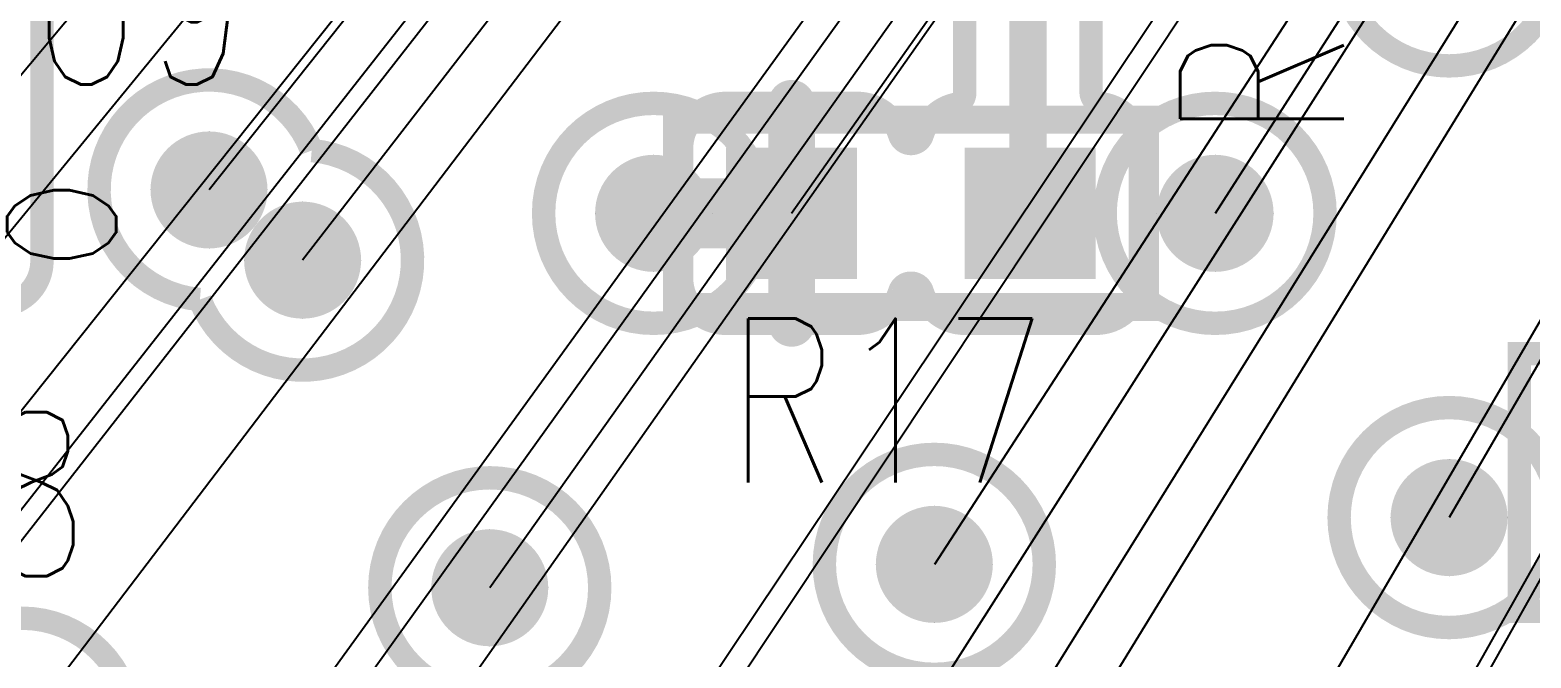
# Model space of a CAD drawing. Extents: x -1.33 to 3.2, y -3.63 to 2.02.
# Drawn here: x -0.8832 to -0.5625, y 0.14 to 0.2742 of the extents above; entities that cross this region are included whole.
import ezdxf
from ezdxf.enums import TextEntityAlignment as Align

# ---------------------------------------------------------------- set-up
doc = ezdxf.new("R2010")
doc.units = 0
for name, pattern in [('SIG_0', [2, 1, 1]), ('SIG_41', [2, 1, 1]), ('SIG_52', [2, 1, 1])]:
    doc.linetypes.add(name, pattern=pattern)
for name, color, linetype in [('2D_LINE_123', 255, 'CONTINUOUS'), ('ATTRIBUTE_123', 255, 'CONTINUOUS'), ('DRIL_PLTE_THRU_01', 16, 'CONTINUOUS'), ('DRIL_PLTE_THRU_02', 106, 'CONTINUOUS'), ('DRIL_PLTE_THRU_03', 255, 'CONTINUOUS'), ('DRIL_PLTE_THRU_04', 176, 'CONTINUOUS'), ('DRIL_SYMBOL', 254, 'CONTINUOUS'), ('LINK_00', 254, 'CONTINUOUS'), ('PADS_BOT', 5, 'CONTINUOUS'), ('PADS_INNER', 1, 'CONTINUOUS'), ('PADS_TOP', 1, 'CONTINUOUS'), ('PART_NAME_123', 255, 'CONTINUOUS'), ('PART_TOP_2DLINE_123', 255, 'CONTINUOUS'), ('POUR_PADTHERM_01', 1, 'CONTINUOUS'), ('POUR_VIATHERM_01', 1, 'CONTINUOUS'), ('POUR_VIATHERM_02', 112, 'CONTINUOUS'), ('POUR_VIATHERM_04', 5, 'CONTINUOUS'), ('POUR_VOID_01', 1, 'CONTINUOUS'), ('POUR_VOID_03', 222, 'CONTINUOUS'), ('TRACE_01', 1, 'CONTINUOUS'), ('VIAPTS', 34, 'CONTINUOUS')]:
    doc.layers.add(name, color=color, linetype=linetype)
doc.styles.add('W0$005', font='simplex', dxfattribs={"width": 0.75})

# ---------------------------------------------------------------- blocks, each defined once
blk = doc.blocks.new('SMOOTH_0$005')
at = {"const_width": 0.0025}
blk.add_lwpolyline([(-0.00125, 0, 1), (0.00125, 0, 1)], format="xyb", close=True, dxfattribs=at)
blk = doc.blocks.new('DRAWING_8')
at = {"layer": '2D_LINE_123', "const_width": 0.005}
blk.add_lwpolyline([(0, 0), (0, -0.055), (0.085, -0.055), (0.085, 0), (0, 0)], dxfattribs=at)
at = {"layer": '2D_LINE_123'}
for p in [(0, 0), (0, 0), (0.085, 0), (0, -0.055), (0.085, -0.055)]:
    blk.add_blockref('SMOOTH_0$005', p, dxfattribs=at)
blk = doc.blocks.new('POUR_VOID_709')
at = {"layer": 'POUR_VOID_01', "const_width": 0.005}
blk.add_lwpolyline([(-17.8207, -17.61224), (-17.8207, -17.67524, -0.414214), (-17.8302, -17.68474), (-17.88138, -17.68474, -0.414214), (-17.89088, -17.67524), (-17.89088, -17.61224, -0.414214), (-17.88138, -17.60274), (-17.8302, -17.60274, -0.414214)], format="xyb", close=True, dxfattribs=at)
blk = doc.blocks.new('POUR_VOID_691')
at = {"layer": 'POUR_VOID_01', "const_width": 0.005}
blk.add_lwpolyline([(-17.5965, -17.61279), (-17.5965, -17.63909, 0.377959), (-17.59431, -17.64157, -0.37796), (-17.586, -17.651), (-17.586, -17.679, -0.414214), (-17.5955, -17.6885), (-17.6235, -17.6885, -0.331681), (-17.6326, -17.68171, 0.745359), (-17.6374, -17.68171, -0.331681), (-17.6465, -17.6885), (-17.6745, -17.6885, -0.414214), (-17.684, -17.679), (-17.684, -17.651, -0.414214), (-17.6745, -17.6415), (-17.6465, -17.6415, -0.331681), (-17.6374, -17.64829, 0.745359), (-17.6326, -17.64829, -0.274382), (-17.62548, -17.64171, 0.353994), (-17.6235, -17.63926), (-17.6235, -17.58541, 0.546479)], format="xyb", dxfattribs=at)
blk = doc.blocks.new('POUR_OUTLINE_677')
for name in ['POUR_VOID_691', 'POUR_VOID_709']:
    blk.add_blockref(name, (0, 0))
blk = doc.blocks.new('POUR_VIATHERM_889')
at = {"layer": 'POUR_VIATHERM_01'}
for points in [[(-17.785, -17.6475), (-17.785, -17.6475)], [(-17.7975, -17.66), (-17.7975, -17.66)], [(-17.7725, -17.66), (-17.7725, -17.66)], [(-17.785, -17.6725), (-17.785, -17.6725)]]:
    blk.add_lwpolyline(points, dxfattribs=at)
blk = doc.blocks.new('POUR_PADTHERM_928')
at = {"layer": 'POUR_PADTHERM_01', "const_width": 0.005}
for points in [[(-17.663, -17.6415), (-17.663, -17.651, 1), (-17.658, -17.651), (-17.658, -17.6415, 1), (-17.663, -17.6415)], [(-17.684, -17.6675), (-17.6605, -17.6675, 1), (-17.6605, -17.6625), (-17.684, -17.6625, 1), (-17.684, -17.6675)], [(-17.658, -17.6885), (-17.658, -17.679, 1), (-17.663, -17.679), (-17.663, -17.6885, 1), (-17.658, -17.6885)]]:
    blk.add_lwpolyline(points, format="xyb", dxfattribs=at)
blk = doc.blocks.new('POUR_VIATHERM_929')
at = {"layer": 'POUR_VIATHERM_01'}
for points in [[(-17.69, -17.6525), (-17.69, -17.6525)], [(-17.7025, -17.665), (-17.7025, -17.665)], [(-17.69, -17.6775), (-17.69, -17.6775)]]:
    blk.add_lwpolyline(points, dxfattribs=at)
blk = doc.blocks.new('POUR_VIATHERM_1038')
at = {"layer": 'POUR_VIATHERM_01'}
for points in [[(-17.52, -17.7175), (-17.52, -17.7175)], [(-17.5325, -17.73), (-17.5325, -17.73)], [(-17.5075, -17.73), (-17.5075, -17.73)], [(-17.52, -17.7425), (-17.52, -17.7425)]]:
    blk.add_lwpolyline(points, dxfattribs=at)
blk = doc.blocks.new('POUR_VIATHERM_1042')
at = {"layer": 'POUR_VIATHERM_01'}
for points in [[(-17.57, -17.6525), (-17.57, -17.6525)], [(-17.5825, -17.665), (-17.5825, -17.665)], [(-17.5575, -17.665), (-17.5575, -17.665)], [(-17.57, -17.6775), (-17.57, -17.6775)]]:
    blk.add_lwpolyline(points, dxfattribs=at)
blk = doc.blocks.new('POUR_VIATHERM_1049')
at = {"layer": 'POUR_VIATHERM_01'}
for points in [[(-17.63, -17.7275), (-17.63, -17.7275)], [(-17.6425, -17.74), (-17.6425, -17.74)], [(-17.6175, -17.74), (-17.6175, -17.74)], [(-17.63, -17.7525), (-17.63, -17.7525)]]:
    blk.add_lwpolyline(points, dxfattribs=at)
blk = doc.blocks.new('POUR_VIATHERM_1051')
at = {"layer": 'POUR_VIATHERM_01'}
for points in [[(-17.725, -17.7325), (-17.725, -17.7325)], [(-17.7375, -17.745), (-17.7375, -17.745)], [(-17.7125, -17.745), (-17.7125, -17.745)], [(-17.725, -17.7575), (-17.725, -17.7575)]]:
    blk.add_lwpolyline(points, dxfattribs=at)
blk = doc.blocks.new('POUR_VIATHERM_1053')
at = {"layer": 'POUR_VIATHERM_01'}
for points in [[(-17.765, -17.6625), (-17.765, -17.6625)], [(-17.7775, -17.675), (-17.7775, -17.675)], [(-17.7525, -17.675), (-17.7525, -17.675)], [(-17.765, -17.6875), (-17.765, -17.6875)]]:
    blk.add_lwpolyline(points, dxfattribs=at)
blk = doc.blocks.new('POUR_HEADER_0')
for name in ['POUR_OUTLINE_677', 'POUR_PADTHERM_928', 'POUR_VIATHERM_889', 'POUR_VIATHERM_929', 'POUR_VIATHERM_1042', 'POUR_VIATHERM_1053', 'POUR_VIATHERM_1038', 'POUR_VIATHERM_1049', 'POUR_VIATHERM_1051']:
    blk.add_blockref(name, (18, 18))
blk = doc.blocks.new('POUR_VIATHERM_201')
at = {"layer": 'POUR_VIATHERM_04'}
for points in [[(-17.785, -17.6475), (-17.785, -17.6475)], [(-17.7975, -17.66), (-17.7975, -17.66)], [(-17.7725, -17.66), (-17.7725, -17.66)], [(-17.785, -17.6725), (-17.785, -17.6725)]]:
    blk.add_lwpolyline(points, dxfattribs=at)
blk = doc.blocks.new('POUR_VIATHERM_225')
at = {"layer": 'POUR_VIATHERM_04'}
for points in [[(-17.69, -17.6525), (-17.69, -17.6525)], [(-17.7025, -17.665), (-17.7025, -17.665)], [(-17.6775, -17.665), (-17.6775, -17.665)], [(-17.69, -17.6775), (-17.69, -17.6775)]]:
    blk.add_lwpolyline(points, dxfattribs=at)
blk = doc.blocks.new('POUR_VIATHERM_323')
at = {"layer": 'POUR_VIATHERM_04'}
for points in [[(-17.52, -17.7175), (-17.52, -17.7175)], [(-17.5325, -17.73), (-17.5325, -17.73)], [(-17.5075, -17.73), (-17.5075, -17.73)], [(-17.52, -17.7425), (-17.52, -17.7425)]]:
    blk.add_lwpolyline(points, dxfattribs=at)
blk = doc.blocks.new('POUR_VIATHERM_327')
at = {"layer": 'POUR_VIATHERM_04'}
for points in [[(-17.57, -17.6525), (-17.57, -17.6525)], [(-17.5825, -17.665), (-17.5825, -17.665)], [(-17.5575, -17.665), (-17.5575, -17.665)], [(-17.57, -17.6775), (-17.57, -17.6775)]]:
    blk.add_lwpolyline(points, dxfattribs=at)
blk = doc.blocks.new('POUR_VIATHERM_334')
at = {"layer": 'POUR_VIATHERM_04'}
for points in [[(-17.63, -17.7275), (-17.63, -17.7275)], [(-17.6425, -17.74), (-17.6425, -17.74)], [(-17.6175, -17.74), (-17.6175, -17.74)], [(-17.63, -17.7525), (-17.63, -17.7525)]]:
    blk.add_lwpolyline(points, dxfattribs=at)
blk = doc.blocks.new('POUR_VIATHERM_336')
at = {"layer": 'POUR_VIATHERM_04'}
for points in [[(-17.725, -17.7325), (-17.725, -17.7325)], [(-17.7375, -17.745), (-17.7375, -17.745)], [(-17.7125, -17.745), (-17.7125, -17.745)], [(-17.725, -17.7575), (-17.725, -17.7575)]]:
    blk.add_lwpolyline(points, dxfattribs=at)
blk = doc.blocks.new('POUR_VIATHERM_338')
at = {"layer": 'POUR_VIATHERM_04'}
for points in [[(-17.765, -17.6625), (-17.765, -17.6625)], [(-17.7775, -17.675), (-17.7775, -17.675)], [(-17.7525, -17.675), (-17.7525, -17.675)], [(-17.765, -17.6875), (-17.765, -17.6875)]]:
    blk.add_lwpolyline(points, dxfattribs=at)
blk = doc.blocks.new('POUR_HEADER_1')
for name in ['POUR_VIATHERM_201', 'POUR_VIATHERM_225', 'POUR_VIATHERM_327', 'POUR_VIATHERM_338', 'POUR_VIATHERM_323', 'POUR_VIATHERM_334', 'POUR_VIATHERM_336']:
    blk.add_blockref(name, (18, 18))
blk = doc.blocks.new('POUR_VIATHERM_2141')
at = {"layer": 'POUR_VIATHERM_02'}
for points in [[(-17.785, -17.6475), (-17.785, -17.6475)], [(-17.7975, -17.66), (-17.7975, -17.66)], [(-17.7725, -17.66), (-17.7725, -17.66)], [(-17.785, -17.6725), (-17.785, -17.6725)]]:
    blk.add_lwpolyline(points, dxfattribs=at)
blk = doc.blocks.new('POUR_VIATHERM_2165')
at = {"layer": 'POUR_VIATHERM_02'}
for points in [[(-17.69, -17.6525), (-17.69, -17.6525)], [(-17.7025, -17.665), (-17.7025, -17.665)], [(-17.6775, -17.665), (-17.6775, -17.665)], [(-17.69, -17.6775), (-17.69, -17.6775)]]:
    blk.add_lwpolyline(points, dxfattribs=at)
blk = doc.blocks.new('POUR_VIATHERM_2264')
at = {"layer": 'POUR_VIATHERM_02'}
for points in [[(-17.52, -17.7175), (-17.52, -17.7175)], [(-17.5325, -17.73), (-17.5325, -17.73)], [(-17.5075, -17.73), (-17.5075, -17.73)], [(-17.52, -17.7425), (-17.52, -17.7425)]]:
    blk.add_lwpolyline(points, dxfattribs=at)
blk = doc.blocks.new('POUR_VIATHERM_2268')
at = {"layer": 'POUR_VIATHERM_02'}
for points in [[(-17.57, -17.6525), (-17.57, -17.6525)], [(-17.5825, -17.665), (-17.5825, -17.665)], [(-17.5575, -17.665), (-17.5575, -17.665)], [(-17.57, -17.6775), (-17.57, -17.6775)]]:
    blk.add_lwpolyline(points, dxfattribs=at)
blk = doc.blocks.new('POUR_VIATHERM_2275')
at = {"layer": 'POUR_VIATHERM_02'}
for points in [[(-17.63, -17.7275), (-17.63, -17.7275)], [(-17.6425, -17.74), (-17.6425, -17.74)], [(-17.6175, -17.74), (-17.6175, -17.74)], [(-17.63, -17.7525), (-17.63, -17.7525)]]:
    blk.add_lwpolyline(points, dxfattribs=at)
blk = doc.blocks.new('POUR_VIATHERM_2277')
at = {"layer": 'POUR_VIATHERM_02'}
for points in [[(-17.725, -17.7325), (-17.725, -17.7325)], [(-17.7375, -17.745), (-17.7375, -17.745)], [(-17.7125, -17.745), (-17.7125, -17.745)], [(-17.725, -17.7575), (-17.725, -17.7575)]]:
    blk.add_lwpolyline(points, dxfattribs=at)
blk = doc.blocks.new('POUR_VIATHERM_2279')
at = {"layer": 'POUR_VIATHERM_02'}
for points in [[(-17.765, -17.6625), (-17.765, -17.6625)], [(-17.7775, -17.675), (-17.7775, -17.675)], [(-17.7525, -17.675), (-17.7525, -17.675)], [(-17.765, -17.6875), (-17.765, -17.6875)]]:
    blk.add_lwpolyline(points, dxfattribs=at)
blk = doc.blocks.new('POUR_HEADER_2')
for name in ['POUR_VIATHERM_2141', 'POUR_VIATHERM_2165', 'POUR_VIATHERM_2268', 'POUR_VIATHERM_2279', 'POUR_VIATHERM_2264', 'POUR_VIATHERM_2275', 'POUR_VIATHERM_2277']:
    blk.add_blockref(name, (18, 18))
blk = doc.blocks.new('POUR_VOID_1876')
at = {"layer": 'POUR_VOID_03', "const_width": 0.005}
blk.add_lwpolyline([(-17.5935, -17.665, 1), (-17.5465, -17.665, 1)], format="xyb", close=True, dxfattribs=at)
blk = doc.blocks.new('POUR_VOID_1875')
at = {"layer": 'POUR_VOID_03', "const_width": 0.005}
blk.add_lwpolyline([(-17.5435, -17.61, 1), (-17.4965, -17.61, 1)], format="xyb", close=True, dxfattribs=at)
blk = doc.blocks.new('POUR_VOID_1867')
at = {"layer": 'POUR_VOID_03', "const_width": 0.005}
blk.add_lwpolyline([(-17.76306, -17.65158, -1.809056), (-17.78694, -17.68342, -1.809056)], format="xyb", close=True, dxfattribs=at)
blk = doc.blocks.new('POUR_VOID_1866')
at = {"layer": 'POUR_VOID_03', "const_width": 0.005}
blk.add_lwpolyline([(-17.8485, -17.775, 1), (-17.8015, -17.775, 1)], format="xyb", close=True, dxfattribs=at)
blk = doc.blocks.new('POUR_VOID_1862')
at = {"layer": 'POUR_VOID_03', "const_width": 0.005}
blk.add_lwpolyline([(-17.7135, -17.665, 1), (-17.6665, -17.665, 1)], format="xyb", close=True, dxfattribs=at)
blk = doc.blocks.new('POUR_VOID_1861')
at = {"layer": 'POUR_VOID_03', "const_width": 0.005}
blk.add_lwpolyline([(-17.7485, -17.745, 1), (-17.7015, -17.745, 1)], format="xyb", close=True, dxfattribs=at)
blk = doc.blocks.new('POUR_VOID_1859')
at = {"layer": 'POUR_VOID_03', "const_width": 0.005}
blk.add_lwpolyline([(-17.6535, -17.74, 1), (-17.6065, -17.74, 1)], format="xyb", close=True, dxfattribs=at)
blk = doc.blocks.new('POUR_VOID_1777')
at = {"layer": 'POUR_VOID_03', "const_width": 0.005}
blk.add_lwpolyline([(-17.5435, -17.73, 1), (-17.4965, -17.73, 1)], format="xyb", close=True, dxfattribs=at)
blk = doc.blocks.new('POUR_OUTLINE_1392')
for name in ['POUR_VOID_1875', 'POUR_VOID_1867', 'POUR_VOID_1862', 'POUR_VOID_1876', 'POUR_VOID_1777', 'POUR_VOID_1859', 'POUR_VOID_1861', 'POUR_VOID_1866']:
    blk.add_blockref(name, (0, 0))
blk = doc.blocks.new('POUR_HEADER_3')
blk.add_blockref('POUR_OUTLINE_1392', (18, 15.915))
blk = doc.blocks.new('SMOOTH_0$006')
at = {"const_width": 0.003}
blk.add_lwpolyline([(-0.0015, 0, 1), (0.0015, 0, 1)], format="xyb", close=True, dxfattribs=at)
blk = doc.blocks.new('PART_BODY_TOP_24')
at = {"layer": 'PART_TOP_2DLINE_123', "const_width": 0.006}
blk.add_lwpolyline([(-0.05, -0.02), (0.05, -0.02), (0.05, 0.02), (-0.05, 0.02)], close=True, dxfattribs=at)
at = {"layer": 'PART_TOP_2DLINE_123'}
for p in [(-0.05, 0.02), (0.05, 0.02), (-0.05, -0.02), (0.05, -0.02)]:
    blk.add_blockref('SMOOTH_0$006', p, dxfattribs=at)
blk = doc.blocks.new('DRIL_HOLE_0')
blk.add_lwpolyline([(0, 0, 1), (0, 0, 1)], format="xyb", close=True)
blk = doc.blocks.new('PAD_10')
blk.add_lwpolyline([(0, 0, 1), (0, 0, 1)], format="xyb", close=True)
blk = doc.blocks.new('PAD_12')
at = {"const_width": 0.028}
blk.add_lwpolyline([(-0.014, 0), (0.014, 0)], dxfattribs=at)
blk = doc.blocks.new('STK_TOP_8')
at = {"layer": 'DRIL_PLTE_THRU_01'}
blk.add_blockref('DRIL_HOLE_0', (0, 0), dxfattribs=at)
at = {"layer": 'DRIL_PLTE_THRU_02'}
blk.add_blockref('DRIL_HOLE_0', (0, 0), dxfattribs=at)
at = {"layer": 'DRIL_PLTE_THRU_03'}
blk.add_blockref('DRIL_HOLE_0', (0, 0), dxfattribs=at)
at = {"layer": 'DRIL_PLTE_THRU_04'}
blk.add_blockref('DRIL_HOLE_0', (0, 0), dxfattribs=at)
at = {"layer": 'PADS_BOT'}
blk.add_blockref('PAD_10', (0, 0), dxfattribs=at)
at = {"layer": 'PADS_INNER'}
blk.add_blockref('PAD_10', (0, 0), dxfattribs=at)
at = {"layer": 'PADS_TOP'}
blk.add_blockref('PAD_12', (0, 0), dxfattribs=at)
blk = doc.blocks.new('SYM_TOP_6')
for name, p in [('PART_BODY_TOP_24', (0, 0)), ('STK_TOP_8', (-0.0255, 0)), ('STK_TOP_8', (0.0255, 0))]:
    blk.add_blockref(name, p)
blk = doc.blocks.new('PART_TOP_54')
blk.add_blockref('SYM_TOP_6', (0, 0))
at = {"layer": 'PART_NAME_123', "style": 'W0$005', "width": 0.75}
blk.add_text('C53', height=0.035, dxfattribs=at).set_placement((0.045, -0.23), align=Align.MIDDLE_CENTER)
blk = doc.blocks.new('PART_TOP_69')
blk.add_blockref('SYM_TOP_6', (0, 0))
at = {"layer": 'PART_NAME_123', "style": 'W0$005', "width": 0.75}
blk.add_text('C67', height=0.035, dxfattribs=at).set_placement((0.095, -0.005), align=Align.MIDDLE_CENTER)
blk = doc.blocks.new('PART_TOP_70')
blk.add_blockref('SYM_TOP_6', (0, 0))
at = {"layer": 'PART_NAME_123', "style": 'W0$005', "width": 0.75}
blk.add_text('C68', height=0.035, dxfattribs=at).set_placement((0.095, -0.005), align=Align.MIDDLE_CENTER)
blk = doc.blocks.new('PART_TOP_116')
blk.add_blockref('SYM_TOP_6', (0, 0))
at = {"layer": 'PART_NAME_123', "style": 'W0$005', "width": 0.75}
blk.add_text('R17', height=0.035, rotation=-180, dxfattribs=at).set_placement((0.005, 0.04), align=Align.MIDDLE_CENTER)
blk = doc.blocks.new('PART_TOP_120')
blk.add_blockref('SYM_TOP_6', (0, 0))
at = {"layer": 'PART_NAME_123', "style": 'W0$005', "width": 0.75}
blk.add_text('R21', height=0.035, dxfattribs=at).set_placement((-0.08, -0.025), align=Align.MIDDLE_CENTER)
blk = doc.blocks.new('PART_BODY_TOP_32')
at = {"layer": 'PART_TOP_2DLINE_123', "const_width": 0.006}
for points in [[(-0.03543, 0.06299), (0.03543, 0.06299)], [(-0.09843, 0.01181), (-0.09843, -0.01181)], [(0.09843, 0.01181), (0.09843, -0.01181)], [(-0.03543, -0.06299), (0.03543, -0.06299)]]:
    blk.add_lwpolyline(points, dxfattribs=at)
at = {"layer": 'PART_TOP_2DLINE_123'}
for p in [(-0.03543, 0.06299), (0.03543, 0.06299), (-0.09843, 0.01181), (0.09843, 0.01181), (-0.09843, -0.01181), (0.09843, -0.01181), (-0.03543, -0.06299), (0.03543, -0.06299)]:
    blk.add_blockref('SMOOTH_0$006', p, dxfattribs=at)
blk = doc.blocks.new('PAD_45')
at = {"const_width": 0.05118}
blk.add_lwpolyline([(-0.0315, 0), (0.0315, 0)], dxfattribs=at)
blk = doc.blocks.new('STK_TOP_24')
at = {"layer": 'DRIL_PLTE_THRU_01'}
blk.add_blockref('DRIL_HOLE_0', (0, 0), dxfattribs=at)
at = {"layer": 'DRIL_PLTE_THRU_02'}
blk.add_blockref('DRIL_HOLE_0', (0, 0), dxfattribs=at)
at = {"layer": 'DRIL_PLTE_THRU_03'}
blk.add_blockref('DRIL_HOLE_0', (0, 0), dxfattribs=at)
at = {"layer": 'DRIL_PLTE_THRU_04'}
blk.add_blockref('DRIL_HOLE_0', (0, 0), dxfattribs=at)
at = {"layer": 'PADS_BOT'}
blk.add_blockref('PAD_10', (0, 0), dxfattribs=at)
at = {"layer": 'PADS_INNER'}
blk.add_blockref('PAD_10', (0, 0), dxfattribs=at)
at = {"layer": 'PADS_TOP'}
blk.add_blockref('PAD_45', (0, 0), dxfattribs=at)
blk = doc.blocks.new('SYM_TOP_14')
for name, p in [('STK_TOP_24', (-0.07874, 0.04921)), ('STK_TOP_24', (0.07874, 0.04921)), ('PART_BODY_TOP_32', (0, 0)), ('STK_TOP_24', (-0.07874, -0.04921)), ('STK_TOP_24', (0.07874, -0.04921))]:
    blk.add_blockref(name, p)
blk = doc.blocks.new('PART_TOP_150')
blk.add_blockref('SYM_TOP_14', (0, 0))
at = {"layer": 'ATTRIBUTE_123', "style": 'W0$005', "width": 0.75}
blk.add_text('o', height=0.035, dxfattribs=at).set_placement((-0.10236, -0.08268), align=Align.MIDDLE_CENTER)
at = {"layer": 'PART_NAME_123', "style": 'W0$005', "width": 0.75}
blk.add_text('U9', height=0.035, rotation=-90, dxfattribs=at).set_placement((-0.055, -0.105), align=Align.MIDDLE_CENTER)
blk = doc.blocks.new('SMOOTH_0$015')
at = {"const_width": 0.0075}
blk.add_lwpolyline([(-0.00375, 0, 1), (0.00375, 0, 1)], format="xyb", close=True, dxfattribs=at)
blk = doc.blocks.new('SMOOTH_0$008')
at = {"const_width": 0.004}
blk.add_lwpolyline([(-0.002, 0, 1), (0.002, 0, 1)], format="xyb", close=True, dxfattribs=at)
blk = doc.blocks.new('DRIL_SYMBOL_0$012')
at = {"layer": 'DRIL_SYMBOL', "const_width": 0.002}
for points in [[(0, -0.01), (0, 0.01)], [(-0.01, 0), (0.01, 0)]]:
    blk.add_lwpolyline(points, dxfattribs=at)
blk = doc.blocks.new('DRIL_HOLE_0$012')
at = {"const_width": 0.006}
blk.add_lwpolyline([(-0.003, 0, 1), (0.003, 0, 1)], format="xyb", close=True, dxfattribs=at)
blk.add_blockref('DRIL_SYMBOL_0$012', (0, 0))
blk = doc.blocks.new('PAD_66')
at = {"const_width": 0.0125}
blk.add_lwpolyline([(0, -0.00625, 1), (0, 0.00625, 1)], format="xyb", close=True, dxfattribs=at)
blk = doc.blocks.new('STK_TOP_3')
at = {"layer": 'DRIL_PLTE_THRU_01'}
blk.add_blockref('DRIL_HOLE_0$012', (0, 0), dxfattribs=at)
at = {"layer": 'DRIL_PLTE_THRU_02'}
blk.add_blockref('DRIL_HOLE_0$012', (0, 0), dxfattribs=at)
at = {"layer": 'DRIL_PLTE_THRU_03'}
blk.add_blockref('DRIL_HOLE_0$012', (0, 0), dxfattribs=at)
at = {"layer": 'DRIL_PLTE_THRU_04'}
blk.add_blockref('DRIL_HOLE_0$012', (0, 0), dxfattribs=at)
at = {"layer": 'PADS_BOT'}
blk.add_blockref('PAD_66', (0, 0), dxfattribs=at)
at = {"layer": 'PADS_INNER'}
blk.add_blockref('PAD_66', (0, 0), dxfattribs=at)
at = {"layer": 'PADS_TOP'}
blk.add_blockref('PAD_66', (0, 0), dxfattribs=at)
blk = doc.blocks.new('SYM_TOP_1')
blk.add_blockref('STK_TOP_3', (0, 0))

msp = doc.modelspace()

# ---------------------------------------------------------------- linework, layer by layer
at = {"layer": 'LINK_00', "linetype": 'SIG_0'}
for q in [(-1.065, -0.065), (-1.065, 0.05), (-1.02, 0), (-0.975, 0.08), (-0.9745, 0.125), (-0.965, -0.065), (-0.905, 0.005), (-0.885, 0.125), (-0.865, -0.065), (-0.845, 0.24), (-0.835, 0.07), (-0.825, 0.005), (-0.825, 0.225), (-0.785, 0.155), (-0.775, -0.065), (-0.75, 0), (-0.7205, 0.235), (-0.72, 0.085), (-0.69, 0.16), (-0.685, -0.065), (-0.635, 0.03), (-0.63, 0.235), (-0.62, 0.11), (-0.58, 0.17)]:
    msp.add_line((0.28, 1.655), q, dxfattribs=at)
at = {"layer": 'TRACE_01', "linetype": 'SIG_41', "const_width": 0.008}
msp.add_lwpolyline([(-0.6695, 0.235), (-0.67, 0.235), (-0.67, 0.425)], dxfattribs=at)
at = {"layer": 'TRACE_01', "linetype": 'SIG_0', "const_width": 0.015}
msp.add_lwpolyline([(-0.75, 0.235), (-0.7205, 0.235)], dxfattribs=at)

# ---------------------------------------------------------------- block references
at = {"linetype": 'SIG_0'}
for name in ['POUR_HEADER_0', 'POUR_HEADER_1', 'POUR_HEADER_2']:
    msp.add_blockref(name, (-1.06, -0.1), dxfattribs=at)
at = {"linetype": 'SIG_52'}
msp.add_blockref('POUR_HEADER_3', (-1.06, 1.985), dxfattribs=at)
for name, p, rotation in [('PART_TOP_150', (-0.965, 0.335), 90), ('PART_TOP_120', (-0.645, 0.365), 90), ('PART_TOP_116', (-0.695, 0.235), 180)]:
    msp.add_blockref(name, p, dxfattribs=dict(rotation=rotation))
for name, p in [('PART_TOP_54', (-0.565, 0.41)), ('DRAWING_8', (-0.565, 0.205)), ('PART_TOP_70', (-1, 0.18)), ('PART_TOP_69', (-1, 0.125))]:
    msp.add_blockref(name, p)
at = {"layer": 'TRACE_01'}
for name, p in [('SMOOTH_0$015', (-0.75, 0.235)), ('SMOOTH_0$015', (-0.7205, 0.235)), ('SMOOTH_0$008', (-0.67, 0.235)), ('SMOOTH_0$008', (-0.6695, 0.235))]:
    msp.add_blockref(name, p, dxfattribs=at)
at = {"layer": 'VIAPTS', "linetype": 'SIG_0'}
for p in [(-0.845, 0.24), (-0.75, 0.235), (-0.63, 0.235), (-0.825, 0.225), (-0.58, 0.17), (-0.69, 0.16), (-0.785, 0.155)]:
    msp.add_blockref('SYM_TOP_1', p, dxfattribs=at)

doc.saveas('drawing.dxf')
